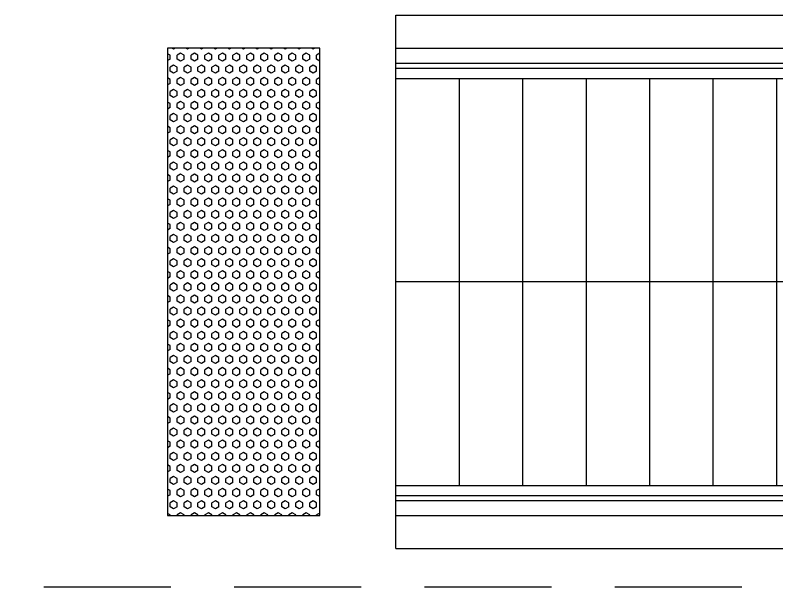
# Model space of a CAD drawing. Extents: x -163002 to 22103, y -98847 to 51643.
# Drawn here: x -126750 to -123750, y 30550 to 32800 of the extents above; entities that cross this region are included whole.
import ezdxf

# ---------------------------------------------------------------- set-up
doc = ezdxf.new("R2010")
doc.units = 0
doc.header["$LTSCALE"] = 1000
doc.header["$MEASUREMENT"] = 0
doc.linetypes.add('S2108a$0$DASHED', pattern=[0.75, 0.5, -0.25])
doc.layers.get('0').update_dxf_attribs({"linetype": 'CONTINUOUS'})
for name, color, linetype in [('S2108a$0$A-Stairs', 2, 'CONTINUOUS'), ('S2108a$0$stair', 1, 'CONTINUOUS'), ('S2108a$0$tactile', 4, 'CONTINUOUS'), ('S2108a$0$txt1', 4, 'CONTINUOUS')]:
    doc.layers.add(name, color=color, linetype=linetype)

# ---------------------------------------------------------------- blocks, each defined once
blk = doc.blocks.new('S2108a')
at = {"layer": 'S2108a$0$tactile'}
h = blk.add_hatch(dxfattribs=at)
h.set_pattern_fill('HEX', color=9, scale=5, angle=90, style=0)
h.set_pattern_definition([(90, (-112859.215, 135163.67), (-27.4963, 2e-15), [15.875, -31.75]), (210, (-112859.215, 135163.67), (13.74815, -23.812494), [15.875, -31.75]), (150, (-112859.215, 135179.544), (-13.74815, -23.812494), [15.875, -31.75])])
h.paths.add_polyline_path([(-125549.9, 30830.1), (-125549.9, 32670.1), (-126149.9, 32670.1), (-126149.9, 30830.1)])
at = {"layer": 'S2108a$0$A-Stairs', "color": 1, "linetype": 'S2108a$0$DASHED'}
blk.add_lwpolyline([(-131137.4, 30550.1), (-104649.9, 30550.1)], dxfattribs=at)
at = {"layer": 'S2108a$0$stair'}
for p, q in [((-125249.9, 32800.1), (-121984.639, 32800.1)), ((-125249.9, 32670.1), (-122051.076, 32670.1)), ((-125249.9, 32611.1), (-122081.229, 32611.1)), ((-125249.9, 32591.1), (-122091.45, 32591.1)), ((-125249.9, 32551.1), (-122111.892, 32551.1)), ((-125249.9, 30949.1), (-122930.604, 30949.1)), ((-125249.9, 30909.1), (-122951.046, 30909.1)), ((-125249.9, 30889.1), (-122961.267, 30889.1)), ((-125249.9, 30830.1), (-122991.419, 30830.1)), ((-125249.9, 30700.1), (-123132.602, 30700.1))]:
    blk.add_line(p, q, dxfattribs=at)
for points in [[(-125249.9, 30700.1), (-125249.9, 32800.1)], [(-124999.9, 30949.1), (-124999.9, 32551.1)], [(-124749.9, 30949.1), (-124749.9, 32551.1)], [(-124499.9, 30949.1), (-124499.9, 32551.1)], [(-124249.9, 30949.1), (-124249.9, 32551.1)], [(-123999.9, 30949.1), (-123999.9, 32551.1)], [(-123749.9, 30949.1), (-123749.9, 32551.1)]]:
    blk.add_lwpolyline(points, dxfattribs=at)
at = {"layer": 'S2108a$0$tactile'}
blk.add_lwpolyline([(-125549.9, 30830.1), (-125549.9, 32670.1), (-126149.9, 32670.1), (-126149.9, 30830.1)], close=True, dxfattribs=at)
at = {"layer": 'S2108a$0$txt1'}
blk.add_line((-122999.9, 31750.1), (-125249.9, 31750.1), dxfattribs=at)

msp = doc.modelspace()

# ---------------------------------------------------------------- block references
msp.add_blockref('S2108a', (0, 0))

doc.saveas('drawing.dxf')
